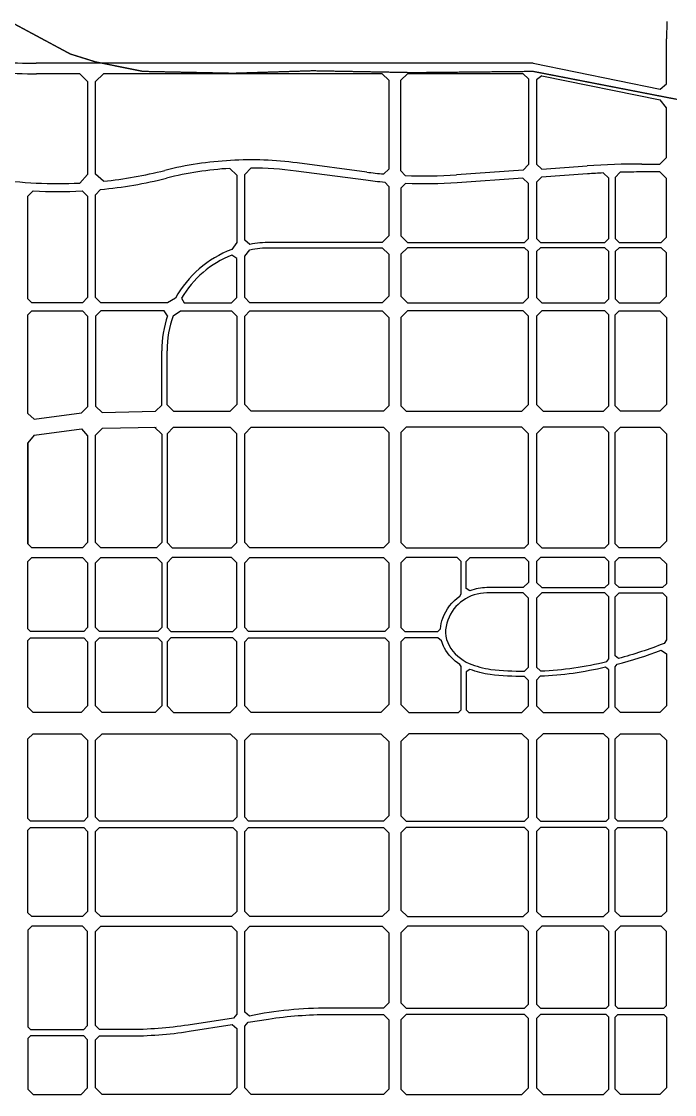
# Model space of a CAD drawing. Header units: millimetres. Extents: x 19715 to 35549, y 3563 to 14826.
# Drawn here: x 24651 to 27119, y 9742 to 13802 of the extents above; entities that cross this region are included whole.
import ezdxf

# ---------------------------------------------------------------- set-up
doc = ezdxf.new("R2010")
doc.units = ezdxf.units.MM
doc.linetypes.add('BORDER', pattern=[44.45, 12.7, -6.35, 12.7, -6.35, 0, -6.35])
doc.layers.add('0000边界', color=5, linetype='Continuous', lineweight=0)
doc.layers.add('RD-红线', color=7, linetype='Continuous')

msp = doc.modelspace()

# ---------------------------------------------------------------- linework, layer by layer
at = {"layer": '0000边界', "linetype": 'BORDER', "ltscale": 5, "const_width": 5}
msp.add_lwpolyline([(27128, 13506.9), (26584.8, 13612.6), (26135, 13608), (25751.6, 13615), (25450.6, 13605.6), (25109.6, 13612.7), (24930.6, 13648.6), (24835.2, 13678.5), (24616.4, 13796.2)], dxfattribs=at)
at = {"layer": 'RD-红线'}
for p, q in [((27088.9, 13565.5), (27088.9, 13735.2)), ((26584.5, 13643.9), (24706.6, 13643.9)), ((26584.5, 13643.9), (27064.4, 13545.6)), ((24870.9, 13603.9), (24707.1, 13603.9)), ((24900.9, 13573.9), (24870.9, 13603.9)), ((24930.9, 13573.9), (24960.9, 13603.9)), ((26014.4, 13603.9), (24960.9, 13603.9)), ((26039.4, 13578.9), (26014.4, 13603.9)), ((26084.4, 13578.9), (26109.4, 13603.9)), ((26547.4, 13603.9), (26109.4, 13603.9)), ((26547.4, 13603.9), (26567.4, 13583.9)), ((24900.9, 13573.9), (24900.9, 13222)), ((24930.9, 13224.3), (24930.9, 13573.9)), ((26039.4, 13578.9), (26039.4, 13242.2)), ((26084.4, 13236.2), (26084.4, 13578.9)), ((26567.4, 13583.9), (26567.4, 13259.8)), ((26617, 13596.4), (26597.4, 13580.4)), ((26597.4, 13580.4), (26597.4, 13261.9)), ((26617, 13596.4), (27064.4, 13504.7)), ((27064.4, 13545.6), (27088.9, 13565.5)), ((27088.9, 13474.7), (27064.4, 13504.7)), ((27088.9, 13287.2), (27088.9, 13474.7)), ((27063.9, 13262.2), (27088.9, 13287.2)), ((25437.9, 13245.6), (25464.4, 13220.7)), ((25955.9, 13231.7), (25692.6, 13266.5)), ((26039.4, 13242.2), (26020, 13224.5)), ((26101, 13218.9), (26084.4, 13236.2)), ((26547.5, 13238.5), (26295.5, 13221.1)), ((26567.4, 13259.8), (26547.5, 13238.5)), ((26597.4, 13261.9), (26617.4, 13243.3)), ((26617.4, 13243.3), (26788.6, 13255)), ((26995.5, 13262.2), (27063.9, 13262.2)), ((25464.4, 13220.7), (25464.4, 12965.7)), ((24674.4, 13140.7), (24695.5, 13160.6)), ((24879.9, 13160.6), (24900.9, 13140.7)), ((24930.9, 13145.9), (24949, 13165.8)), ((24674.4, 12752.2), (24674.4, 13140.7)), ((24900.9, 13140.7), (24900.9, 12757.2)), ((24930.9, 12757.2), (24930.9, 13145.9)), ((25464.4, 12965.7), (25445.6, 12939.1)), ((24689.4, 12737.2), (24674.4, 12752.2)), ((24900.9, 12757.2), (24880.9, 12737.2)), ((24950.9, 12737.2), (24930.9, 12757.2)), ((25232.5, 12754.9), (25203.2, 12737.2)), ((24674.4, 12692.2), (24689.4, 12707.2)), ((24880.9, 12737.2), (24689.4, 12737.2)), ((24689.4, 12707.2), (24880.9, 12707.2)), ((24880.9, 12707.2), (24900.9, 12687.2)), ((24950.9, 12707.2), (24930.9, 12687.2)), ((25203.2, 12737.2), (24950.9, 12737.2)), ((25189.9, 12707.2), (24950.9, 12707.2)), ((25202.9, 12688.4), (25189.9, 12707.2)), ((25224.2, 12688.5), (25251.5, 12707.2)), ((25251.5, 12707.2), (25444.4, 12707.2)), ((25444.4, 12707.2), (25464.4, 12687.2)), ((24900.9, 12687.2), (24900.9, 12344.2)), ((24930.9, 12687.2), (24930.9, 12346.3)), ((25464.4, 12687.2), (25464.4, 12352.2)), ((25180.9, 12350.6), (25180.9, 12555.7)), ((25200.9, 12351.1), (25200.9, 12555.7)), ((24878, 12320.8), (24900.9, 12344.2)), ((24930.9, 12346.3), (24955.3, 12322.4)), ((25158, 12327.2), (25180.9, 12350.6)), ((25200.9, 12351.1), (25225.2, 12327.2)), ((25464.4, 12352.2), (25439.4, 12327.2)), ((25180.9, 12240.6), (25153.6, 12267.2)), ((25200.9, 12241), (25225.9, 12266.5)), ((25464.4, 12242.2), (25439.4, 12267.2)), ((24900.9, 12234.1), (24900.9, 11830.2)), ((24930.9, 11830.2), (24930.9, 12236.2)), ((25180.9, 12240.6), (25180.9, 11830.2)), ((25200.9, 12241), (25200.9, 11830.2)), ((25464.4, 11830.2), (25464.4, 12242.2)), ((24674.4, 11825.2), (24674.4, 12207.6)), ((24689.4, 11810.2), (24674.4, 11825.2)), ((24900.9, 11830.2), (24880.9, 11810.2)), ((24950.9, 11810.2), (24930.9, 11830.2)), ((25180.9, 11830.2), (25160.9, 11810.2)), ((25200.9, 11830.2), (25220.9, 11810.2)), ((25444.4, 11810.2), (25464.4, 11830.2)), ((24880.9, 11810.2), (24689.4, 11810.2)), ((25160.9, 11810.2), (24950.9, 11810.2)), ((25220.9, 11810.2), (25444.4, 11810.2))]:
    msp.add_line(p, q, dxfattribs=at)
at = {"layer": 'RD-红线', "elevation": 82.4, "flags": 128}
msp.add_lwpolyline([(27089.4, 13801.5), (27088.8, 13735.2)], dxfattribs=at)
at = {"layer": 'RD-红线', "flags": 128}
for points in [[(24526.2, 13655, 0.037587), (24673, 13643.9), (24706.6, 13643.9)], [(24520.2, 13615.4, 0.037587), (24673, 13603.9), (24707.1, 13603.9)], [(26102.8, 13188.8), (26084.4, 13171.2), (26084.4, 12990.7), (26109.4, 12965.7), (26552.4, 12965.7), (26567.4, 12980.7), (26567.4, 13188.3), (26546.1, 13208.3), (26297.5, 13191.2, -0.028132), (26102.8, 13188.8)], [(26849.5, 13228.6, 0.004931), (26790.7, 13225.1), (26616.1, 13213.1), (26597.4, 13193.2), (26597.4, 12980.7), (26612.4, 12965.7), (26855.4, 12965.7), (26870.4, 12980.7), (26870.4, 13208.6), (26849.5, 13228.6)], [(26913.9, 13231), (26894.4, 13211), (26894.4, 12980.7), (26909.4, 12965.7), (27068.9, 12965.7), (27088.9, 12985.7), (27088.9, 13207.2), (27063.9, 13232.2), (26995.5, 13232.2, 0.006837), (26913.9, 13231)], [(26307.9, 11627.6), (26312.2, 11635.8), (26312.2, 11759.2), (26297.2, 11774.2), (26104.4, 11774.2), (26084.4, 11754.2), (26084.4, 11509.2), (26099.4, 11494.2), (26224.2, 11494.2), (26234.2, 11503.5, -0.076386), (26243.2, 11544, -0.152284), (26307.9, 11627.6)], [(26409.6, 11659.7, 0.092264), (26345.8, 11647.8), (26332.2, 11657.1), (26332.2, 11759.2), (26347.2, 11774.2), (26552.4, 11774.2), (26567.4, 11759.2), (26567.4, 11679.7), (26547.4, 11659.7), (26409.6, 11659.7)], [(26262, 11536.9, 0.216004), (26266.8, 11440.6, 0.156258), (26343.2, 11372.5, 0.056444), (26424.9, 11350.7, 0.025519), (26552.3, 11343.4), (26567.4, 11358.4), (26567.4, 11619.7), (26547.4, 11639.7), (26409.6, 11639.7, 0.313594), (26262, 11536.9)], [(26862.9, 11380.5), (26870.4, 11390.2), (26870.4, 11624.7), (26855.4, 11639.7), (26617.4, 11639.7), (26597.4, 11619.7), (26597.4, 11359.5), (26613.1, 11344.5, 0.050528), (26862.9, 11380.5)], [(27079.4, 11448.5, -0.029336), (26907, 11391.8), (26894.4, 11401.5), (26894.4, 11624.7), (26909.4, 11639.7), (27073.9, 11639.7), (27088.9, 11624.7), (27088.9, 11462.5), (27079.4, 11448.5)], [(26249.2, 11431.1, -0.054806), (26238.4, 11459), (26223.9, 11470.2), (26099.4, 11470.2), (26084.4, 11455.2), (26084.4, 11217.2), (26114.4, 11187.2), (26302.2, 11187.2), (26312.2, 11197.2), (26312.2, 11360.9), (26307.7, 11369.3, -0.114934), (26249.2, 11431.1)], [(26901.9, 11369.8, 0.027899), (27068.6, 11422.9), (27088.9, 11408.9), (27088.9, 11212.2), (27063.9, 11187.2), (26914.4, 11187.2), (26894.4, 11207.2), (26894.4, 11360.2), (26901.9, 11369.8)], [(26345.6, 11350.3), (26332.2, 11340.9), (26332.2, 11197.2), (26342.2, 11187.2), (26542.4, 11187.2), (26567.4, 11212.2), (26567.4, 11308.4), (26552.5, 11323.4, -0.025657), (26422.3, 11330.9, -0.05013), (26345.6, 11350.3)], [(26611.8, 11324.4), (26597.4, 11309.5), (26597.4, 11212.2), (26622.4, 11187.2), (26850.4, 11187.2), (26870.4, 11207.2), (26870.4, 11349.1), (26858.1, 11358.8, -0.048993), (26611.8, 11324.4)], [(25281.3, 10005.2, -0.038344), (25054, 9987.8), (24945.9, 9987.8), (24930.9, 10002.8), (24930.9, 10359.2), (24950.9, 10379.2), (25444.4, 10379.2), (25464.4, 10359.2), (25464.4, 10046.4), (25451.7, 10031.6), (25281.3, 10005.2)], [(25512.4, 10039.3), (25494.4, 10054.1), (25494.4, 10359.2), (25514.4, 10379.2), (26014.4, 10379.2), (26039.4, 10354.2), (26039.4, 10089.2), (26019.4, 10069.2), (25811.2, 10069.2, 0.049765), (25512.4, 10039.3)], [(25583.9, 10027.7, -0.038344), (25811.2, 10045.2), (26019.4, 10045.2), (26039.4, 10025.2), (26039.4, 9762.3), (26019.4, 9742.3), (25519.4, 9742.2), (25494.4, 9767.2), (25494.4, 10001), (25507.2, 10015.8), (25583.9, 10027.7)], [(25284.9, 9981.5), (25447.2, 10006.6), (25464.4, 9991.7), (25464.4, 9767.2), (25439.4, 9742.2), (24955.9, 9742.2), (24930.9, 9767.2), (24930.9, 9948.8), (24945.9, 9963.8), (25054, 9963.8, 0.038344), (25284.9, 9981.5)]]:
    msp.add_lwpolyline(points, format="xyb", dxfattribs=at)
at = {"layer": 'RD-红线'}
for points in [[(25514, 12958.4), (25494.4, 12974.2), (25494.4, 13223), (25519.5, 13248, -0.032396), (25688.7, 13236.8), (25952, 13202, 0.010409), (26023.7, 13194.1), (26039.4, 13176.9), (26039.4, 12990.7), (26014.4, 12965.7), (25590.9, 12965.7, 0.047183), (25514, 12958.4)], [(25445.7, 12917.6, 0.164986), (25255.4, 12754.6), (25265.7, 12737.2), (25444.4, 12737.2), (25464.4, 12757.2), (25464.4, 12904.6), (25445.7, 12917.6)], [(25513.9, 12938, -0.04967), (25590.9, 12945.7), (26014.4, 12945.7), (26039.4, 12920.7), (26039.4, 12762.2), (26014.4, 12737.2), (25514.4, 12737.2), (25494.4, 12757.2), (25494.4, 12913.6), (25513.9, 12938)]]:
    msp.add_lwpolyline(points, format="xyb", dxfattribs=at)
at = {"layer": 'RD-红线', "flags": 128}
for points in [[(24900.9, 13222), (24871, 13190.2)], [(24960.8, 13197.1), (24930.9, 13224.3)], [(24699.2, 12236.4), (24674.4, 12207.6)], [(26021.9, 11494.2), (25509.4, 11494.2), (25494.4, 11509.2), (25494.4, 11754.2), (25514.4, 11774.2), (26019.4, 11774.2), (26039.4, 11754.2), (26039.4, 11509.2), (26024.4, 11494.2), (25911.9, 11494.2)]]:
    msp.add_lwpolyline(points, dxfattribs=at)
for points in [[(26567.4, 12757.2), (26567.4, 12930.7), (26552.4, 12945.7), (26109.4, 12945.7), (26084.4, 12920.7), (26084.4, 12762.2), (26109.4, 12737.2), (26547.4, 12737.2)], [(26855.4, 12737.2), (26870.4, 12752.2), (26870.4, 12930.7), (26855.4, 12945.7), (26612.4, 12945.7), (26597.4, 12930.7), (26597.4, 12757.2), (26617.4, 12737.2)], [(27063.9, 12737.2), (27088.9, 12762.2), (27088.9, 12925.7), (27068.9, 12945.7), (26909.4, 12945.7), (26894.4, 12930.7), (26894.4, 12752.2), (26909.4, 12737.2)], [(26567.4, 12352.2), (26567.4, 12687.2), (26547.4, 12707.2), (26109.4, 12707.2), (26084.4, 12682.2), (26084.4, 12347.2), (26104.4, 12327.2), (26542.4, 12327.2)], [(26597.4, 12352.2), (26622.4, 12327.2), (26850.4, 12327.2), (26870.4, 12347.2), (26870.4, 12692.2), (26855.4, 12707.2), (26617.4, 12707.2), (26597.4, 12687.2)], [(26894.4, 12347.2), (26894.4, 12692.2), (26909.4, 12707.2), (27063.9, 12707.2), (27088.9, 12682.2), (27088.9, 12352.2), (27063.9, 12327.2), (26914.4, 12327.2)], [(26567.4, 12242.2), (26542.4, 12267.2), (26104.4, 12267.2), (26084.4, 12247.2), (26084.4, 11830.2), (26104.4, 11810.2), (26552.4, 11810.2), (26567.4, 11825.2)], [(26855.4, 11810.2), (26870.4, 11825.2), (26870.4, 12247.2), (26850.4, 12267.2), (26622.4, 12267.2), (26597.4, 12242.2), (26597.4, 11830.2), (26597.4, 11830.2), (26617.4, 11810.2)], [(26894.4, 11825.2), (26894.4, 12247.2), (26914.4, 12267.2), (27063.9, 12267.2), (27088.9, 12242.2), (27088.9, 11835.2), (27063.9, 11810.2), (26909.4, 11810.2)], [(24684.4, 11494.2), (24674.4, 11504.2), (24674.4, 11759.2), (24689.4, 11774.2), (24880.9, 11774.2), (24900.9, 11754.2), (24900.9, 11509.2), (24885.9, 11494.2)], [(24930.9, 11754.2), (24950.9, 11774.2), (25160.9, 11774.2), (25180.9, 11754.2), (25180.9, 11509.2), (25165.9, 11494.2), (24945.9, 11494.2), (24930.9, 11509.2)], [(25464.4, 11509.2), (25464.4, 11754.2), (25444.4, 11774.2), (25220.9, 11774.2), (25200.9, 11754.2), (25200.9, 11509.2), (25215.9, 11494.2), (25449.4, 11494.2)], [(26855.4, 11774.2), (26612.4, 11774.2), (26597.4, 11759.2), (26597.4, 11679.7), (26617.4, 11659.7), (26855.4, 11659.7), (26870.4, 11674.7), (26870.4, 11759.2)], [(27063.9, 11774.2), (27088.9, 11749.2), (27088.9, 11674.7), (27073.9, 11659.7), (26909.4, 11659.7), (26894.4, 11674.7), (26894.4, 11759.2), (26909.4, 11774.2)], [(24674.4, 11207.2), (24674.4, 11460.2), (24684.4, 11470.2), (24885.9, 11470.2), (24900.9, 11455.2), (24900.9, 11212.2), (24875.9, 11187.2), (24694.4, 11187.2)], [(24930.9, 11455.2), (24945.9, 11470.2), (25165.9, 11470.2), (25180.9, 11455.2), (25180.9, 11212.2), (25155.9, 11187.2), (24955.9, 11187.2), (24930.9, 11212.2)], [(25464.4, 11212.2), (25464.4, 11455.2), (25449.4, 11470.2), (25215.9, 11470.2), (25200.9, 11455.2), (25200.9, 11212.2), (25225.9, 11187.2), (25439.4, 11187.2)], [(25494.4, 11455.2), (25509.4, 11470.2), (26024.4, 11470.2), (26039.4, 11455.2), (26039.4, 11217.2), (26009.4, 11187.2), (25519.4, 11187.2), (25494.4, 11212.2)], [(24885.9, 10776.7), (24684.4, 10776.7), (24674.4, 10786.7), (24674.4, 11087.2), (24694.4, 11107.2), (24875.9, 11107.2), (24900.9, 11082.2), (24900.9, 10791.7)], [(24955.9, 11107.2), (25439.4, 11107.2), (25464.4, 11082.2), (25464.4, 10791.7), (25449.4, 10776.7), (24945.9, 10776.7), (24930.9, 10791.7), (24930.9, 11082.2)], [(25494.4, 10791.7), (25494.4, 11082.2), (25519.4, 11107.2), (26009.4, 11107.2), (26039.4, 11077.2), (26039.4, 10796.7), (26019.4, 10776.7), (25509.4, 10776.7)], [(26567.4, 11082.2), (26542.4, 11107.2), (26114.4, 11107.2), (26084.4, 11077.2), (26084.4, 10796.7), (26104.4, 10776.7), (26552.4, 10776.7), (26567.4, 10791.7)], [(26870.4, 11087.2), (26850.4, 11107.2), (26622.4, 11107.2), (26597.4, 11082.2), (26597.4, 10791.7), (26612.4, 10776.7), (26860.4, 10776.7), (26870.4, 10786.7)], [(27088.9, 11082.2), (27088.9, 10791.7), (27073.9, 10776.7), (26904.4, 10776.7), (26894.4, 10786.7), (26894.4, 11087.2), (26914.4, 11107.2), (27063.9, 11107.2)], [(24689.4, 10415.2), (24674.4, 10430.2), (24674.4, 10742.7), (24684.4, 10752.7), (24885.9, 10752.7), (24900.9, 10737.7), (24900.9, 10435.2), (24880.9, 10415.2)], [(24950.9, 10415.2), (24930.9, 10435.2), (24930.9, 10737.7), (24945.9, 10752.7), (25449.4, 10752.7), (25464.4, 10737.7), (25464.4, 10435.2), (25444.4, 10415.2)], [(25494.4, 10737.7), (25509.4, 10752.7), (26019.4, 10752.7), (26039.4, 10732.7), (26039.4, 10440.2), (26014.4, 10415.2), (25514.4, 10415.2), (25494.4, 10435.2)], [(26567.4, 10435.2), (26567.4, 10737.7), (26552.4, 10752.7), (26104.4, 10752.7), (26084.4, 10732.7), (26084.4, 10440.2), (26109.4, 10415.2), (26547.4, 10415.2)], [(26870.4, 10435.2), (26870.4, 10742.7), (26860.4, 10752.7), (26612.4, 10752.7), (26597.4, 10737.7), (26597.4, 10435.2), (26617.4, 10415.2), (26850.4, 10415.2)], [(26914.4, 10415.2), (26894.4, 10435.2), (26894.4, 10742.7), (26904.4, 10752.7), (27073.9, 10752.7), (27088.9, 10737.7), (27088.9, 10435.2), (27068.9, 10415.2)], [(24900.9, 10002.8), (24900.9, 10359.2), (24880.9, 10379.2), (24689.4, 10379.2), (24674.4, 10364.2), (24674.4, 9997.8), (24684.4, 9987.8), (24885.9, 9987.8)], [(26567.4, 10359.2), (26547.4, 10379.2), (26109.4, 10379.2), (26084.4, 10354.2), (26084.4, 10089.2), (26104.4, 10069.2), (26552.4, 10069.2), (26567.4, 10084.2)], [(26617.4, 10379.2), (26597.4, 10359.2), (26597.4, 10084.2), (26612.4, 10069.2), (26860.4, 10069.2), (26870.4, 10079.2), (26870.4, 10359.2), (26850.4, 10379.2)], [(26914.4, 10379.2), (26894.4, 10359.2), (26894.4, 10079.2), (26904.4, 10069.2), (27078.9, 10069.2), (27088.9, 10079.2), (27088.9, 10359.2), (27068.9, 10379.2)], [(26567.4, 10030.2), (26552.4, 10045.2), (26104.4, 10045.2), (26084.4, 10025.2), (26084.4, 9762.3), (26104.4, 9742.3), (26542.4, 9742.3), (26567.4, 9767.3)], [(26612.4, 10045.2), (26597.4, 10030.2), (26597.4, 9767.3), (26622.4, 9742.3), (26850.4, 9742.3), (26870.4, 9762.3), (26870.4, 10035.2), (26860.4, 10045.2)], [(27063.9, 9742.3), (26914.4, 9742.3), (26894.4, 9762.3), (26894.4, 10035.2), (26904.4, 10045.2), (27078.9, 10045.2), (27088.9, 10035.2), (27088.9, 9767.3)], [(24900.9, 9948.8), (24885.9, 9963.8), (24684.4, 9963.8), (24674.4, 9953.8), (24674.4, 9762.2), (24694.4, 9742.2), (24875.9, 9742.2), (24900.9, 9767.2)]]:
    msp.add_lwpolyline(points, close=True, dxfattribs=at)
at = {"layer": 'RD-红线'}
for points in [[(25494.4, 12352.2), (25494.4, 12687.2), (25514.4, 12707.2), (26014.4, 12707.2), (26039.4, 12682.2), (26039.4, 12347.2), (26019.4, 12327.2), (25519.4, 12327.2)], [(25494.4, 11830.2), (25494.4, 12242.2), (25519.4, 12267.2), (26019.4, 12267.2), (26039.4, 12247.2), (26039.4, 11830.2), (26019.4, 11810.2), (25514.4, 11810.2)]]:
    msp.add_lwpolyline(points, close=True, dxfattribs=at)
for points in [[(26855.4, 12707.2), (26617.4, 12707.2)], [(24674.4, 12318.4), (24674.4, 12692.2)], [(24674.4, 12318.4), (24699.2, 12297.1)], [(24699.2, 12297.1), (24878, 12320.8)], [(24955.3, 12322.4), (25158, 12327.2)], [(25225.2, 12327.2), (25439.4, 12327.2)], [(24699.3, 12236.6), (24878.2, 12260.2)], [(24878.2, 12260.2), (24900.9, 12234.1)], [(24930.9, 12236.2), (24956.7, 12262.4)], [(24956.7, 12262.4), (25159.4, 12267.2)], [(25225.2, 12267.2), (25439.4, 12267.2)], [(24674.4, 12207.6), (24674.4, 11825.2)], [(26567.4, 11937.2), (26567.4, 11942.2)], [(26597.4, 11942.2), (26597.4, 11937.2)]]:
    msp.add_lwpolyline(points, dxfattribs=at)
for centre, radius, start, end in [((25517.3, 11938.3), 1339.7, 93.2699, 104.0506), ((25517.3, 11938.3), 1339.7, 82.4816, 93.2699), ((24787.8, 14853.1), 1665, 275.9638, 284.0506), ((25517.3, 11938.3), 1309.7, 93.4738, 104.0506), ((26995.5, 10247.2), 3015, 90, 93.9348), ((24787.8, 14853.1), 1665, 261.5196, 272.8636), ((24787.8, 14853.1), 1695, 275.4581, 284.0506), ((26178.6, 14919.3), 1702.2, 262.4816, 264.653), ((26178.6, 14919.3), 1702.2, 267.3846, 273.9348), ((24787.8, 14853.1), 1695, 266.879, 273.1128), ((25590.9, 12555.7), 410, 110.7536, 150.9296), ((25590.9, 12555.7), 410, 161.1097, 180), ((25590.9, 12555.7), 390, 160.0798, 180)]:
    msp.add_arc(centre, radius, start, end, dxfattribs=at)

doc.saveas('drawing.dxf')
